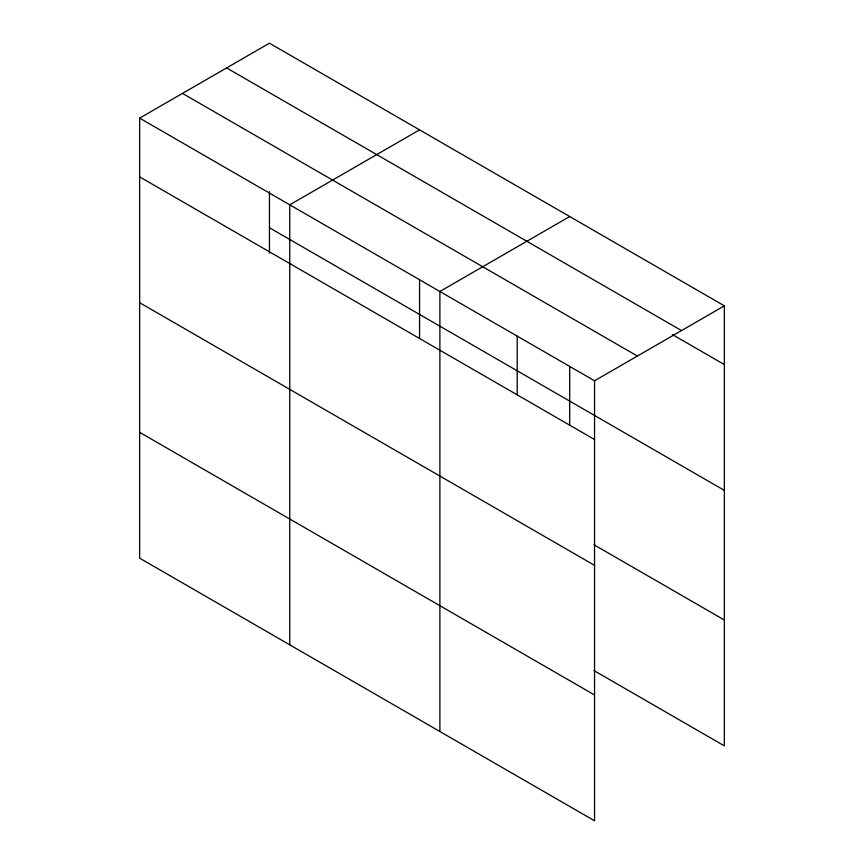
<?xml version="1.0" encoding="UTF-8"?>
<svg xmlns="http://www.w3.org/2000/svg" width="864" height="864" viewBox="0 0 864 864"><rect width="100%" height="100%" fill="white"/><g stroke="black" fill="none" stroke-linecap="round" stroke-linejoin="round"><path stroke-width="1.3" d="M594.551 565.337L594.551 380.776L139.644 118.141L139.644 558.166L594.551 820.8L594.551 565.337L139.644 302.702M593.924 670.561L724.356 745.859L724.356 305.834L269.449 43.2L139.644 118.141M419.569 129.87L289.764 204.811L289.764 644.836M569.689 216.54L439.884 291.481L439.884 731.506M594.551 380.776L724.356 305.834M226.616 67.932L681.512 330.566M672.408 334.584L724.356 364.576M182.488 93.409L637.384 356.044M269.449 227.761L724.356 490.396M139.644 176.882L594.551 439.517M593.924 544.73L724.356 620.028M139.644 432.346L594.551 694.98M569.689 366.293L569.689 425.153M517.212 336.128L517.212 394.87M419.569 279.623L419.569 338.483M269.449 191.624L269.449 253.152"/></g></svg>
